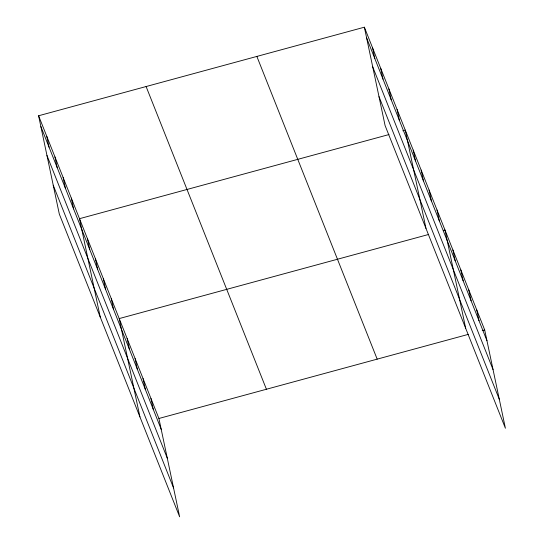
<?xml version="1.0" encoding="UTF-8"?>
<svg xmlns="http://www.w3.org/2000/svg" width="544" height="544" viewBox="0 0 544 544"><rect width="100%" height="100%" fill="white"/><g stroke="black" fill="none" stroke-linecap="round" stroke-linejoin="round"><path stroke-width="0.82" d="M38.597 115.763L158.916 418.479L179.636 516.8L59.316 214.091L38.597 115.763L364.364 27.2L484.684 329.909L505.403 428.237L385.084 125.521L364.364 27.2M388.987 134.552L79.506 218.688L100.225 317.009M402.832 130.784L405.273 130.125L425.993 228.446M428.692 234.444L119.211 318.58L139.93 416.908M443.353 230.459L444.978 230.017L465.698 328.338M158.916 418.479L468.398 334.342M482.242 330.575L484.684 329.909M366.649 38.026L486.968 340.734M372.735 66.898L493.054 369.607M378.998 96.648L499.317 399.357M256.863 56.426L377.182 359.142M146.098 86.537L266.417 389.252M40.875 126.589L161.194 429.304M46.961 155.462L167.28 458.177M53.23 185.212L173.55 487.927M476.741 309.93L479.026 320.756M468.806 289.952L471.084 300.778M460.863 269.974L463.141 280.799M452.921 249.995L455.199 260.821M437.036 210.038L439.321 220.864M429.1 190.06L431.378 200.879M421.158 170.082L423.436 180.9M413.216 150.103L415.494 160.922M397.093 109.534L399.371 120.36M388.912 88.951L391.19 99.776M380.732 68.367L383.01 79.193M372.545 47.784L374.83 58.609M150.974 398.5L153.252 409.319M143.031 378.522L145.316 389.341M135.089 358.544L137.374 369.362M127.153 338.565L129.431 349.384M111.268 298.602L113.546 309.427M103.326 278.623L105.604 289.449M95.384 258.645L97.668 269.47M87.441 238.666L89.726 249.492M71.318 198.104L73.603 208.93M63.138 177.521L65.423 188.34M54.958 156.937L57.242 167.756M46.777 136.354L49.055 147.172"/></g></svg>
